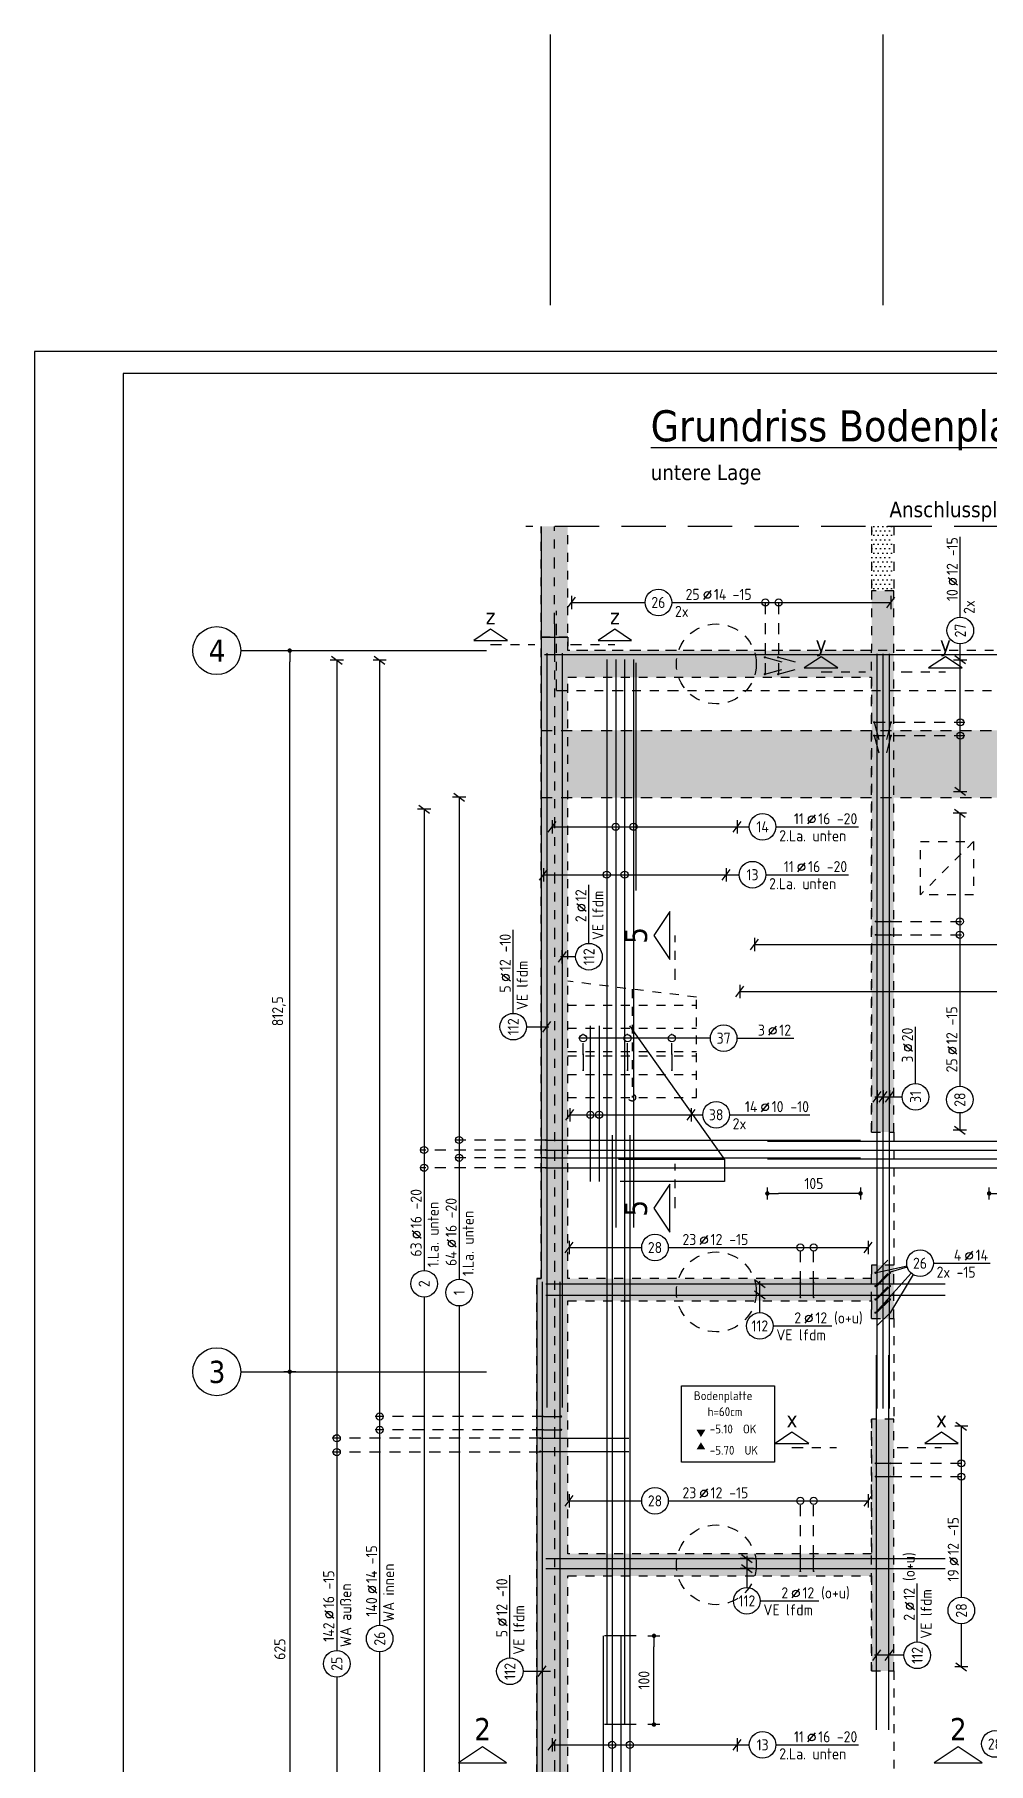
# Model space of a CAD drawing. Extents: x -59 to 99, y -34 to 56.
# Drawn here: x 0 to 10.75, y 28.64 to 48.12 of the extents above; entities that cross this region are included whole.
import ezdxf
from ezdxf.enums import TextEntityAlignment as Align

# ---------------------------------------------------------------- set-up
doc = ezdxf.new("R2010")
doc.units = 0
doc.header["$LTSCALE"] = 0.5
for name, pattern in [('AUSGEZOGEN', [1000.01, 1000, 0.01]), ('DASHDOTSMALL', [1.05, 0.5, -0.25, 0.05, -0.25]), ('DIVIDE2', [0.625, 0.25, -0.125, 0, -0.125, 0, -0.125]), ('DOT', [0.175, 0.05, -0.125]), ('GESTRICHELTX2', [1.5, 1, -0.5]), ('HIDDEN2', [0.187, 0.125, -0.062]), ('PUNKT', [0.175, 0.05, -0.125]), ('STRICHPUNKT2', [0.55, 0.25, -0.125, 0.05, -0.125]), ('VERDECKT', [0.375, 0.25, -0.125])]:
    doc.linetypes.add(name, pattern=pattern)
for name, color, linetype in [('ACHSEN', 7, 'Continuous'), ('AFB', 7, 'Continuous'), ('AFU', 7, 'Continuous'), ('BETON', 7, 'Continuous'), ('Brüstung 2.UG', 7, 'Continuous'), ('DRUEBER', 7, 'Continuous'), ('grau_dunkel', 7, 'Continuous'), ('grau_hell', 7, 'Continuous'), ('Gründungspfähle', 7, 'Continuous'), ('HILFE', 7, 'Continuous'), ('koten', 7, 'Continuous'), ('MASSE', 7, 'Continuous'), ('OBJEKT', 7, 'Continuous'), ('RAHMEN', 7, 'Continuous'), ('RND', 7, 'Continuous'), ('SCHNITTE', 7, 'Continuous'), ('SCHRAFF', 7, 'Continuous'), ('SFP_Achsen', 7, 'Continuous'), ('TEXT', 7, 'Continuous'), ('VERDECKT', 7, 'Continuous'), ('Versprung oberseitig', 7, 'Continuous')]:
    doc.layers.add(name, color=color, linetype=linetype)
doc.layers.add('NOPLOT', color=7, linetype='Continuous', plot=False)
doc.styles.add('helv', font='tahoma.ttf')
doc.styles.add('txt', font='isocp.shx')
doc.linetypes.add('AFU_50K', pattern='A,0.15,["/",Standard,S=0.2,R=0,X=-0.01,Y=-0.1],0.07,["/",Standard,S=0.2,R=0,X=-0.01,Y=-0.1],0.15', length=0.37)
doc.dimstyles.new('DOT_I', dxfattribs={"dimscale": 0.5, "dimtxt": 0.25, "dimasz": 0.25, "dimexe": 0.1, "dimexo": 0.3, "dimgap": 0.1, "dimtad": 1, "dimdec": 3, "dimzin": 3, "dimtxsty": 'txt', "dimblk": 'DOT', "dimblk1": 'DOT', "dimblk2": 'DOT', "dimsah": 1, "dimcen": 0.1, "dimse1": 1, "dimse2": 1, "dimazin": 0, "dimtfac": 1, "dimtdec": 4, "dimtix": 1, "dimtmove": 2, "dimatfit": 3, "dimfxl": 0, "dimtvp": 1, "dimtolj": 1, "dimtzin": 0, "dimarcsym": 0})

# ---------------------------------------------------------------- blocks, each defined once
blk = doc.blocks.new('okrd_o')
at = {"layer": 'koten', "color": 7, "linetype": 'Continuous'}
blk.add_solid([(-0.125, 0.202), (0.125, 0.202), (0, 0)], dxfattribs=at)
at = {"layer": 'koten', "style": 'txt'}
blk.add_attdef('OKRD', (0.25, 0.1), '', height=0.25, dxfattribs=at)
blk = doc.blocks.new('okrd_u')
at = {"layer": 'koten', "color": 7, "linetype": 'Continuous'}
blk.add_solid([(-0.125, -0.202), (0.125, -0.202), (0, 0)], dxfattribs=at)
at = {"layer": 'koten', "style": 'txt'}
blk.add_attdef('OKRD', (0.25, -0.35), '', height=0.25, dxfattribs=at)
blk = doc.blocks.new('lei_gre')
at = {"layer": 'RND', "color": 7, "linetype": 'Continuous'}
for p, q in [((-0.09, -0.12), (0.09, 0.12)), ((0, 0.15), (0, -0.15))]:
    blk.add_line(p, q, dxfattribs=at)
blk = doc.blocks.new('RND_LEI')
at = {"layer": 'RND', "color": 7, "linetype": 'Continuous'}
blk.add_line((1.022, 0.066), (1.19, 0.27), dxfattribs=at)
for centre, radius in [((0, 0), 0.3), ((1.106, 0.168), 0.075)]:
    blk.add_circle(centre, radius, dxfattribs=at)
at = {"layer": 'RND', "color": 7, "linetype": 'Continuous', "style": 'txt'}
blk.add_attdef('POSL', text='', height=0.25, dxfattribs=at).set_placement((0, 0), align=Align.MIDDLE)
blk.add_attdef('ANZ', text='', height=0.25, dxfattribs=at).set_placement((0.931, 0.057), align=Align.RIGHT)
for tag, p in [('DUM', (1.253, 0.057)), ('ABSTD', (1.674, 0.057)), ('POSTXT', (0.374, -0.327))]:
    blk.add_attdef(tag, p, '', height=0.25, dxfattribs=at)
blk = doc.blocks.new('DOT')
at = {"layer": 'MASSE', "color": 7, "linetype": 'Continuous'}
for p, q in [((0, 0), (-1, 0)), ((0, 0.54), (0, -0.54))]:
    blk.add_line(p, q, dxfattribs=at)
at = {"layer": 'MASSE', "color": 7, "linetype": 'Continuous', "const_width": 0.2}
blk.add_lwpolyline([(-0.1, 0, 1), (0.1, 0, 1)], format="xyb", close=True, dxfattribs=at)
blk = doc.blocks.new('*D27')
at = {"layer": 'Defpoints', "color": 0, "linetype": 'AUSGEZOGEN', "transparency": 16777216}
for p in [(8.26, 35.063), (8.26, 35.063), (9.31, 35.063)]:
    blk.add_point(p, dxfattribs=at)
at = {"layer": 'MASSE', "color": 0, "linetype": 'AUSGEZOGEN', "lineweight": -2, "transparency": 16777216}
blk.add_line((9.185, 35.063), (8.385, 35.063), dxfattribs=at)
at = {"layer": 'MASSE', "color": 0, "linetype": 'AUSGEZOGEN', "lineweight": -2, "transparency": 16777216, "xscale": 0.125, "yscale": 0.125, "zscale": 0.125, "rotation": 180}
blk.add_blockref('DOT', (8.26, 35.063), dxfattribs=at)
at = {"layer": 'MASSE', "color": 0, "linetype": 'AUSGEZOGEN', "lineweight": -2, "transparency": 16777216, "xscale": 0.125, "yscale": 0.125, "zscale": 0.125}
blk.add_blockref('DOT', (9.31, 35.063), dxfattribs=at)
at = {"layer": 'MASSE', "color": 0, "linetype": 'AUSGEZOGEN', "transparency": 16777216, "insert": (8.785, 35.175), "char_height": 0.125, "attachment_point": 5, "style": 'txt'}
blk.add_mtext('\\A1;105', dxfattribs=at)
blk = doc.blocks.new('*D28')
at = {"layer": 'Defpoints', "color": 0, "linetype": 'AUSGEZOGEN', "transparency": 16777216}
for p in [(10.76, 35.063), (11.81, 35.063), (11.81, 35.063)]:
    blk.add_point(p, dxfattribs=at)
at = {"layer": 'MASSE', "color": 0, "linetype": 'AUSGEZOGEN', "lineweight": -2, "transparency": 16777216}
blk.add_line((10.885, 35.063), (11.685, 35.063), dxfattribs=at)
at = {"layer": 'MASSE', "color": 0, "linetype": 'AUSGEZOGEN', "lineweight": -2, "transparency": 16777216, "xscale": 0.125, "yscale": 0.125, "zscale": 0.125, "rotation": 180}
blk.add_blockref('DOT', (10.76, 35.063), dxfattribs=at)
at = {"layer": 'MASSE', "color": 0, "linetype": 'AUSGEZOGEN', "lineweight": -2, "transparency": 16777216, "xscale": 0.125, "yscale": 0.125, "zscale": 0.125}
blk.add_blockref('DOT', (11.81, 35.063), dxfattribs=at)
at = {"layer": 'MASSE', "color": 0, "linetype": 'AUSGEZOGEN', "transparency": 16777216, "insert": (11.285, 35.175), "char_height": 0.125, "attachment_point": 5, "style": 'txt'}
blk.add_mtext('\\A1;105', dxfattribs=at)
blk = doc.blocks.new('*D31')
at = {"layer": 'Defpoints', "color": 0, "linetype": 'AUSGEZOGEN', "transparency": 16777216}
for p in [(6.982, 30.079), (6.982, 30.079), (6.982, 29.079)]:
    blk.add_point(p, dxfattribs=at)
at = {"layer": 'MASSE', "color": 0, "linetype": 'AUSGEZOGEN', "lineweight": -2, "transparency": 16777216}
blk.add_line((6.982, 29.204), (6.982, 29.954), dxfattribs=at)
at = {"layer": 'MASSE', "color": 0, "linetype": 'AUSGEZOGEN', "lineweight": -2, "transparency": 16777216, "xscale": 0.125, "yscale": 0.125, "zscale": 0.125}
for p, rotation in [((6.982, 30.079), 90), ((6.982, 29.079), 270)]:
    blk.add_blockref('DOT', p, dxfattribs=dict(at, rotation=rotation))
at = {"layer": 'MASSE', "color": 0, "linetype": 'AUSGEZOGEN', "transparency": 16777216, "insert": (6.869, 29.579), "char_height": 0.125, "attachment_point": 5, "rotation": 90, "style": 'txt'}
blk.add_mtext('\\A1;100', dxfattribs=at)
blk = doc.blocks.new('*D36')
at = {"layer": 'Defpoints', "color": 0, "linetype": 'AUSGEZOGEN', "transparency": 16777216}
for p in [(2.876, 41.179), (2.876, 41.179), (2.876, 33.054)]:
    blk.add_point(p, dxfattribs=at)
at = {"layer": 'MASSE', "color": 0, "linetype": 'AUSGEZOGEN', "lineweight": -2, "transparency": 16777216}
blk.add_line((2.876, 33.179), (2.876, 41.054), dxfattribs=at)
at = {"layer": 'MASSE', "color": 0, "linetype": 'AUSGEZOGEN', "lineweight": -2, "transparency": 16777216, "xscale": 0.125, "yscale": 0.125, "zscale": 0.125}
for p, rotation in [((2.876, 41.179), 90), ((2.876, 33.054), 270)]:
    blk.add_blockref('DOT', p, dxfattribs=dict(at, rotation=rotation))
at = {"layer": 'MASSE', "color": 0, "linetype": 'AUSGEZOGEN', "transparency": 16777216, "insert": (2.754, 37.116), "char_height": 0.125, "attachment_point": 5, "rotation": 90, "style": 'txt'}
blk.add_mtext('\\A1;812,5', dxfattribs=at)
blk = doc.blocks.new('*D37')
at = {"layer": 'Defpoints', "color": 0, "linetype": 'AUSGEZOGEN', "transparency": 16777216}
for p in [(2.876, 33.054), (2.876, 26.804), (2.876, 26.804)]:
    blk.add_point(p, dxfattribs=at)
at = {"layer": 'MASSE', "color": 0, "linetype": 'AUSGEZOGEN', "lineweight": -2, "transparency": 16777216}
blk.add_line((2.876, 32.929), (2.876, 26.929), dxfattribs=at)
at = {"layer": 'MASSE', "color": 0, "linetype": 'AUSGEZOGEN', "lineweight": -2, "transparency": 16777216, "xscale": 0.125, "yscale": 0.125, "zscale": 0.125}
for p, rotation in [((2.876, 33.054), 90), ((2.876, 26.804), 270)]:
    blk.add_blockref('DOT', p, dxfattribs=dict(at, rotation=rotation))
at = {"layer": 'MASSE', "color": 0, "linetype": 'AUSGEZOGEN', "transparency": 16777216, "insert": (2.764, 29.929), "char_height": 0.125, "attachment_point": 5, "rotation": 90, "style": 'txt'}
blk.add_mtext('\\A1;625', dxfattribs=at)
blk = doc.blocks.new('SCHN-1')
at = {"layer": 'SCHNITTE', "color": 5, "linetype": 'Continuous'}
blk.add_lwpolyline([(0.54, 0.125), (0, 0.485), (-0.54, 0.125)], close=True, dxfattribs=at)
at = {"layer": 'SCHNITTE', "color": 6, "linetype": 'Continuous', "style": 'helv'}
blk.add_attdef('SCHN-1', text='', height=0.5, dxfattribs=at).set_placement((0, 0.635), align=Align.CENTER)
blk = doc.blocks.new('SCHN-2')
at = {"layer": 'SCHNITTE', "color": 6, "linetype": 'Continuous'}
blk.add_lwpolyline([(0.378, 0.088), (0, 0.34), (-0.378, 0.088)], close=True, dxfattribs=at)
at = {"layer": 'SCHNITTE', "color": 1, "linetype": 'DASHDOTSMALL', "style": 'helv'}
blk.add_attdef('SCHN-2', text='', height=0.35, dxfattribs=at).set_placement((0, 0.45), align=Align.CENTER)
blk = doc.blocks.new('A0-19-5')
at = {"layer": 'RAHMEN'}
for p, q in [((137.9, 89.1), (0, 89.1)), ((0, 89.1), (0, 0))]:
    blk.add_line(p, q, dxfattribs=at)
at = {"layer": 'RAHMEN', "color": 5}
for p, q in [((137.4, 88.6), (2, 88.6)), ((2, 88.6), (2, 0.5))]:
    blk.add_line(p, q, dxfattribs=at)

msp = doc.modelspace()

# ---------------------------------------------------------------- hatches: boundary and pattern name
at = {"layer": 'Brüstung 2.UG', "linetype": 'DOT'}
h = msp.add_hatch(dxfattribs=at)
h.set_pattern_fill('DOTS', color=102, scale=0.8, double=1)
h.set_pattern_definition([(0, (-76.11419, 512.02772), (0.025, 0.05), [0, -0.05])])
h.paths.add_polyline_path([(9.68512, 42.57883), (9.43512, 42.57883), (9.43512, 41.85383), (9.68512, 41.85383)])
at = {"layer": 'grau_hell'}
msp.add_hatch(color=9, dxfattribs=at).paths.add_polyline_path([(20.6151, 39.52383), (20.6151, 40.27883), (5.71012, 40.27883), (5.71012, 39.52383)])
at = {"layer": 'SCHRAFF', "linetype": 'AUSGEZOGEN'}
h = msp.add_hatch(dxfattribs=at)
h.set_pattern_fill('DOTS', scale=0.05, double=1)
h.set_pattern_definition([(0, (-0.63519, 3.144444), (0.0396875, 0.079375), [0, -0.079375])])
h.paths.add_polyline_path([(9.68512, 41.85383), (9.43512, 41.85383), (9.43512, 41.17883), (6.01012, 41.17883), (6.01012, 42.57883), (5.71012, 42.57883), (5.71012, 34.10383), (5.66012, 34.10383), (5.66012, 19.92883), (20.6151, 19.92883), (20.6151, 20.22883), (18.43512, 20.22883), (18.43512, 26.67883), (18.67012, 26.67883), (18.67012, 26.92883), (18.05012, 26.92883), (18.05012, 26.67883), (18.18512, 26.67883), (18.18512, 20.22883), (12.18512, 20.22883), (12.18512, 26.67883), (16.04012, 26.67883), (16.04012, 26.92883), (11.81512, 26.92883), (11.81512, 26.67883), (11.93512, 26.67883), (11.93512, 20.22883), (6.01012, 20.22883), (6.01012, 26.67883), (9.80512, 26.67883), (9.80512, 26.92883), (9.68512, 26.92883), (9.68512, 27.67383), (9.43512, 27.67383), (9.43512, 26.92883), (6.01012, 26.92883), (6.01012, 30.75383), (9.43512, 30.75383), (9.43512, 29.68383), (9.68512, 29.68383), (9.68512, 32.51883), (9.43512, 32.51883), (9.43512, 31.00383), (6.01012, 31.00383), (6.01012, 33.85383), (9.43512, 33.85383), (9.43512, 33.65383), (9.68512, 33.65383), (9.68512, 34.25383), (9.43512, 34.25383), (9.43512, 34.10383), (6.01012, 34.10383), (6.01012, 40.87883), (9.43512, 40.87883), (9.43512, 35.75383), (9.68512, 35.75383)])

# ---------------------------------------------------------------- linework, layer by layer
at = {"layer": 'ACHSEN', "color": 140, "linetype": 'AUSGEZOGEN'}
for p, q in [((5.81012, 48.1193), (5.81012, 45.06977)), ((9.56012, 48.1193), (9.56012, 45.06977)), ((2.32451, 41.17883), (5.09296, 41.17883)), ((2.32451, 33.05383), (5.09296, 33.05383))]:
    msp.add_line(p, q, dxfattribs=at)
at = {"layer": 'AFB', "color": 1, "linetype": 'DIVIDE2'}
for p, q in [((5.86012, 41.47883), (5.86012, 42.57883)), ((5.88512, 40.72883), (5.88512, 41.62883)), ((5.86012, 41.17883), (5.86012, 20.07883)), ((5.88512, 40.72883), (20.6151, 40.72883))]:
    msp.add_line(p, q, dxfattribs=at)
at = {"layer": 'AFU', "color": 8, "linetype": 'AFU_50K'}
msp.add_line((5.71012, 41.32883), (6.01012, 41.32883), dxfattribs=at)
at = {"layer": 'AFU', "color": 1, "linetype": 'AUSGEZOGEN'}
msp.add_line((5.86012, 41.47883), (5.86012, 41.17883), dxfattribs=at)
at = {"layer": 'BETON', "color": 6, "linetype": 'AUSGEZOGEN'}
for p, q in [((5.71012, 42.57883), (5.71012, 34.10383)), ((5.71012, 34.10383), (5.66012, 34.10383)), ((5.66012, 34.10383), (5.66012, 19.92883))]:
    msp.add_line(p, q, dxfattribs=at)
at = {"layer": 'Brüstung 2.UG', "color": 102, "linetype": 'DOT'}
for p, q in [((9.43512, 42.57883), (9.43512, 41.85383)), ((9.68512, 42.57883), (9.68512, 41.85383))]:
    msp.add_line(p, q, dxfattribs=at)
at = {"layer": 'DRUEBER', "color": 7, "linetype": 'PUNKT', "lineweight": -2}
for p, q in [((6.01012, 41.17883), (6.01012, 42.57883)), ((9.68512, 41.85383), (9.43512, 41.85383)), ((9.43512, 41.85383), (9.43512, 41.17883)), ((9.68512, 35.75383), (9.68512, 41.85383)), ((9.43512, 41.17883), (6.01012, 41.17883)), ((6.01012, 34.10383), (6.01012, 40.87883)), ((6.01012, 40.87883), (9.43512, 40.87883)), ((9.43512, 40.87883), (9.43512, 35.75383)), ((9.43512, 35.75383), (9.68512, 35.75383)), ((9.43512, 34.10383), (6.01012, 34.10383)), ((9.68512, 34.25383), (9.43512, 34.25383)), ((9.43512, 34.25383), (9.43512, 34.10383)), ((9.68512, 33.65383), (9.68512, 34.25383)), ((6.01012, 31.00383), (6.01012, 33.85383)), ((6.01012, 33.85383), (9.43512, 33.85383)), ((9.43512, 33.85383), (9.43512, 33.65383)), ((9.43512, 33.65383), (9.68512, 33.65383)), ((9.68512, 32.51883), (9.43512, 32.51883)), ((9.43512, 32.51883), (9.43512, 31.00383)), ((9.68512, 29.68383), (9.68512, 32.51883)), ((9.43512, 31.00383), (6.01012, 31.00383)), ((6.01012, 26.92883), (6.01012, 30.75383)), ((6.01012, 30.75383), (9.43512, 30.75383)), ((9.43512, 30.75383), (9.43512, 29.68383)), ((9.43512, 29.68383), (9.68512, 29.68383))]:
    msp.add_line(p, q, dxfattribs=at)
at = {"layer": 'DRUEBER', "color": 7, "linetype": 'PUNKT'}
for p, q in [((7.46012, 37.27478), (6.01012, 37.45383)), ((6.73512, 37.36431), (6.73512, 36.14383)), ((7.46012, 36.14383), (7.46012, 37.27478)), ((6.01012, 37.18383), (7.46012, 37.18383)), ((6.01012, 36.92383), (7.46012, 36.92383)), ((6.01012, 36.66383), (7.46012, 36.66383)), ((6.01012, 36.61431), (7.46012, 36.61431)), ((6.01012, 36.40383), (7.46012, 36.40383)), ((6.01012, 36.14383), (7.46012, 36.14383))]:
    msp.add_line(p, q, dxfattribs=at)
at = {"layer": 'DRUEBER', "color": 7, "linetype": 'PUNKT', "lineweight": -2}
msp.add_lwpolyline([(20.6151, 19.92883), (5.66012, 19.92883), (5.66012, 34.10383), (5.71012, 34.10383), (5.71012, 42.57883)], dxfattribs=at)
at = {"layer": 'DRUEBER', "color": 7, "linetype": 'PUNKT'}
msp.add_circle((6.73512, 36.14383), 0.04, dxfattribs=at)
at = {"layer": 'grau_dunkel', "color": 171, "linetype": 'DOT'}
msp.add_line((10.58512, 39.02883), (9.98512, 38.42883), dxfattribs=at)
at = {"layer": 'Gründungspfähle', "color": 171, "linetype": 'VERDECKT'}
for centre in [(7.68512, 41.02883), (7.68512, 33.95383), (7.68512, 30.87883)]:
    msp.add_circle(centre, 0.45, dxfattribs=at)
at = {"layer": 'HILFE', "color": 102, "linetype": 'GESTRICHELTX2'}
msp.add_line((20.6151, 42.57883), (5.53823, 42.57883), dxfattribs=at)
at = {"layer": 'NOPLOT', "color": 191, "linetype": 'AUSGEZOGEN'}
for p, q in [((7.77808, 35.44598), (6.58376, 35.44598)), ((7.77808, 35.19598), (6.60236, 35.19598)), ((6.78041, 30.07883), (6.42374, 30.07883)), ((6.78041, 29.07883), (6.42374, 29.07883))]:
    msp.add_line(p, q, dxfattribs=at)
at = {"layer": 'NOPLOT', "color": 191, "linetype": 'Continuous'}
for points in [[(6.78041, 38.47528), (6.78041, 41.04173)], [(6.70482, 36.95284), (7.77808, 35.44598), (7.77808, 35.19598)]]:
    msp.add_lwpolyline(points, dxfattribs=at)
at = {"layer": 'OBJEKT', "color": 7, "linetype": 'DOT'}
msp.add_lwpolyline([(9.98512, 39.02883), (10.58512, 39.02883), (10.58512, 38.42883), (9.98512, 38.42883)], close=True, dxfattribs=at)
at = {"layer": 'OBJEKT', "color": 1, "linetype": 'AUSGEZOGEN'}
msp.add_lwpolyline([(7.29184, 32.89707), (8.3413, 32.89707), (8.3413, 32.03693), (7.29184, 32.03693)], close=True, dxfattribs=at)
at = {"layer": 'RND', "color": 7, "linetype": 'AUSGEZOGEN'}
for p, q in [((10.43487, 41.55542), (10.43487, 42.46167)), ((6.0526, 41.72154), (6.88171, 41.72154)), ((7.18171, 41.72154), (9.65283, 41.72154)), ((10.43487, 41.07504), (10.43487, 41.25542)), ((3.40616, 41.06968), (3.40616, 29.9145)), ((3.88989, 41.07243), (3.88989, 30.19777)), ((10.43487, 39.59068), (10.43487, 41.07504)), ((4.39134, 39.39386), (4.39134, 34.19576)), ((4.78603, 39.52784), (4.78603, 34.09559)), ((10.42927, 39.34683), (10.42927, 36.26986)), ((5.83583, 39.19405), (7.91976, 39.19405)), ((7.91976, 39.19405), (8.05674, 39.19405)), ((8.35674, 39.19405), (9.28799, 39.19405)), ((5.73696, 38.65429), (7.79644, 38.65429)), ((7.79644, 38.65429), (7.94271, 38.65429)), ((8.24271, 38.65429), (9.17396, 38.65429)), ((6.24933, 37.88029), (6.24933, 38.54029)), ((5.39595, 37.09195), (5.39595, 38.03277)), ((8.11671, 37.86647), (14.44642, 37.86647)), ((7.94875, 37.33805), (14.46653, 37.33805)), ((9.92944, 36.30093), (9.92944, 36.94093)), ((7.91749, 36.81219), (8.55749, 36.81219)), ((6.03195, 35.94989), (7.40235, 35.94989)), ((7.40235, 35.94989), (7.53247, 35.94989)), ((7.83247, 35.94989), (8.73872, 35.94989)), ((10.42927, 35.96986), (10.42927, 35.77737)), ((6.02614, 34.45359), (6.84349, 34.45359)), ((7.14349, 34.45359), (9.39721, 34.45359)), ((10.13102, 34.27684), (10.77102, 34.27684)), ((4.39134, 33.89576), (4.39134, 26.94374)), ((4.78603, 33.79559), (4.78603, 27.06823)), ((8.32526, 33.57023), (8.98526, 33.57023)), ((10.44641, 32.44127), (10.44641, 30.5151)), ((6.02614, 31.59985), (6.84349, 31.59985)), ((7.14349, 31.59985), (9.39721, 31.59985)), ((5.35838, 29.82938), (5.35838, 30.76279)), ((9.94982, 30.00971), (9.94982, 30.66971)), ((8.17922, 30.47237), (8.83922, 30.47237)), ((10.44641, 30.2151), (10.44641, 29.73104)), ((3.88989, 29.89777), (3.88989, 20.18287)), ((3.40616, 29.6145), (3.40616, 19.9906)), ((5.83583, 28.8508), (7.91976, 28.8508)), ((7.91976, 28.8508), (8.05674, 28.8508)), ((8.35674, 28.8508), (9.28799, 28.8508))]:
    msp.add_line(p, q, dxfattribs=at)
at = {"layer": 'RND', "color": 102, "linetype": 'VERDECKT'}
for p, q in [((8.23784, 40.91383), (8.23784, 41.77154)), ((8.38784, 40.91383), (8.38784, 41.77154)), ((9.46395, 40.37096), (10.48487, 40.37096)), ((9.46395, 40.22096), (10.48487, 40.22096)), ((9.64956, 38.12717), (10.47927, 38.12717)), ((9.64956, 37.97717), (10.47927, 37.97717)), ((6.18385, 36.63078), (6.18385, 36.86219)), ((6.68385, 36.63078), (6.68385, 36.86219)), ((7.18385, 36.63078), (7.18385, 36.86219)), ((5.76012, 35.66476), (4.73603, 35.66476)), ((5.76012, 35.5525), (4.34134, 35.5525)), ((5.76012, 35.46476), (4.73603, 35.46476)), ((5.76012, 35.3525), (4.34134, 35.3525)), ((8.63181, 34.06249), (8.63181, 34.50359)), ((8.78181, 34.06249), (8.78181, 34.50359)), ((5.73512, 32.55041), (3.83989, 32.55041)), ((5.73512, 32.40041), (3.83989, 32.40041)), ((5.69913, 32.30497), (3.35616, 32.30497)), ((5.69913, 32.14872), (3.35616, 32.14872)), ((9.64956, 32.02275), (10.49641, 32.02275)), ((9.64956, 31.87275), (10.49641, 31.87275)), ((8.63181, 30.97705), (8.63181, 31.64985)), ((8.78181, 30.97705), (8.78181, 31.64985))]:
    msp.add_line(p, q, dxfattribs=at)
at = {"layer": 'RND', "color": 102, "linetype": 'AUSGEZOGEN'}
for p, q in [((6.09933, 37.73029), (5.92801, 37.73029)), ((5.54595, 36.94195), (5.79719, 36.94195)), ((7.61749, 36.81219), (6.12992, 36.81219)), ((9.4716, 36.15093), (9.77944, 36.15093)), ((9.83447, 34.24485), (9.47303, 34.16593)), ((9.88079, 34.16524), (9.4746, 33.71292)), ((9.83724, 34.23407), (9.64497, 34.17687)), ((9.9036, 34.14837), (9.64965, 33.72698)), ((8.17526, 33.72023), (8.17526, 34.07413)), ((8.02922, 30.97985), (8.02922, 30.62237)), ((9.79982, 29.85971), (9.4683, 29.85971)), ((5.50838, 29.67938), (5.81469, 29.67938))]:
    msp.add_line(p, q, dxfattribs=at)
at = {"layer": 'RND', "color": 1, "linetype": 'AUSGEZOGEN'}
for points in [[(19.74967, 41.13044), (5.74967, 41.13044)], [(5.77362, 41.14961), (5.77362, 32.64961)], [(5.94648, 41.14961), (5.94648, 32.64961)], [(8.23159, 41.10357), (8.42477, 41.05181)], [(8.38159, 41.10357), (8.57477, 41.05181)], [(9.49793, 32.64158), (9.49793, 41.14158)], [(9.56703, 32.64158), (9.56703, 41.14158)], [(9.63612, 32.64158), (9.63612, 41.14158)], [(6.45037, 41.07883), (6.45037, 29.07883)], [(6.55037, 41.07883), (6.55037, 34.67883)], [(6.65037, 41.07883), (6.65037, 29.07883)], [(6.75037, 41.07883), (6.75037, 34.67883)], [(8.23159, 40.91383), (8.42477, 40.9656)], [(8.38159, 40.91383), (8.57477, 40.9656)], [(9.46395, 40.37096), (9.51572, 40.17777)], [(9.65369, 40.37096), (9.60193, 40.17777)], [(9.46395, 40.22096), (9.51572, 40.02777)], [(9.65369, 40.22096), (9.60193, 40.02777)], [(9.47955, 38.12717), (9.64956, 38.12717)], [(9.47955, 37.97717), (9.64956, 37.97717)], [(6.26425, 36.95284), (6.26425, 35.44598), (6.26425, 35.19598)], [(6.36425, 36.95284), (6.36425, 35.44598), (6.36425, 35.19598)], [(6.18385, 36.63078), (6.18385, 36.45078)], [(6.68385, 36.63078), (6.68385, 36.45078)], [(7.18385, 36.63078), (7.18385, 36.45078)], [(5.76012, 35.66476), (9.31012, 35.66476)], [(6.50979, 35.71883), (6.50979, 23.71883)], [(6.70979, 35.71883), (6.70979, 23.71883)], [(8.26012, 35.6525), (19.46012, 35.6525)], [(5.76012, 35.5525), (11.81012, 35.5525)], [(5.76012, 35.46476), (9.31012, 35.46476)], [(8.26012, 35.4525), (19.46012, 35.4525)], [(5.76012, 35.3525), (11.81012, 35.3525)], [(9.4774, 34.1692), (9.61882, 34.31062)], [(9.4774, 34.0192), (9.61882, 34.16062)], [(9.64285, 34.1692), (9.50143, 34.02778)], [(5.72232, 34.06762), (5.72232, 20.00669)], [(5.76278, 34.04526), (10.26278, 34.04526)], [(5.76278, 33.9179), (10.26278, 33.9179)], [(5.92236, 34.06762), (5.92236, 20.00669)], [(8.63181, 33.89247), (8.63181, 34.06249)], [(8.78181, 33.89247), (8.78181, 34.06249)], [(9.4774, 33.8692), (9.61882, 34.01062)], [(9.64285, 34.0192), (9.50143, 33.87778)], [(9.4774, 33.7192), (9.61882, 33.86062)], [(9.64285, 33.8692), (9.50143, 33.72778)], [(9.64285, 33.7192), (9.50143, 33.57778)], [(9.48986, 29.01916), (9.48986, 33.24087)], [(9.62805, 29.01916), (9.62805, 33.24087)], [(5.73512, 32.55041), (5.93512, 32.55041)], [(5.73512, 32.40041), (5.93512, 32.40041)], [(5.69913, 32.30497), (6.69913, 32.30497)], [(5.69913, 32.15497), (6.69913, 32.15497)], [(9.47955, 32.02275), (9.64956, 32.02275)], [(9.47955, 31.87275), (9.64956, 31.87275)], [(8.63181, 30.80704), (8.63181, 30.97705)], [(8.78181, 30.80704), (8.78181, 30.97705)], [(5.76278, 30.94972), (10.26278, 30.94972)], [(5.76278, 30.83695), (10.26278, 30.83695)], [(6.40979, 30.07883), (6.40979, 23.67883)], [(6.60979, 30.07883), (6.60979, 23.67883)]]:
    msp.add_lwpolyline(points, dxfattribs=at)
at = {"layer": 'RND', "color": 7, "linetype": 'AUSGEZOGEN'}
for points, const_width in [([(8.22534, 41.10357, 1), (8.23784, 41.10357, 1)], 0.0125), ([(8.37534, 41.10357, 1), (8.38784, 41.10357, 1)], 0.0125), ([(8.22534, 40.91383, 1), (8.23784, 40.91383, 1)], 0.0125), ([(8.37534, 40.91383, 1), (8.38784, 40.91383, 1)], 0.0125), ([(9.46395, 40.37721, 1), (9.46395, 40.36471, 1)], 0.0125), ([(9.65369, 40.37721, 1), (9.65369, 40.36471, 1)], 0.0125), ([(9.46395, 40.22721, 1), (9.46395, 40.21471, 1)], 0.0125), ([(9.65369, 40.22721, 1), (9.65369, 40.21471, 1)], 0.0125), ([(9.47455, 38.12717, 1), (9.48455, 38.12717, 1)], 0.01), ([(9.47455, 37.97717, 1), (9.48455, 37.97717, 1)], 0.01), ([(9.64456, 38.12717, 1), (9.65456, 38.12717, 1)], 0.01), ([(9.64456, 37.97717, 1), (9.65456, 37.97717, 1)], 0.01), ([(6.17885, 36.63078, 1), (6.18885, 36.63078, 1)], 0.01), ([(6.67885, 36.63078, 1), (6.68885, 36.63078, 1)], 0.01), ([(7.17885, 36.63078, 1), (7.18885, 36.63078, 1)], 0.01), ([(6.17885, 36.45078, 1), (6.18885, 36.45078, 1)], 0.01), ([(6.67885, 36.45078, 1), (6.68885, 36.45078, 1)], 0.01), ([(7.17885, 36.45078, 1), (7.18885, 36.45078, 1)], 0.01), ([(5.75512, 35.66476, 1), (5.76512, 35.66476, 1)], 0.01), ([(5.75512, 35.5525, 1), (5.76512, 35.5525, 1)], 0.01), ([(5.75512, 35.46476, 1), (5.76512, 35.46476, 1)], 0.01), ([(5.75512, 35.3525, 1), (5.76512, 35.3525, 1)], 0.01), ([(9.4774, 34.16295, 1), (9.4774, 34.17545, 1)], 0.0125), ([(9.64285, 34.16295, -1), (9.64285, 34.17545, -1)], 0.0125), ([(8.63181, 34.05749, 1), (8.63181, 34.06749, 1)], 0.01), ([(8.63181, 33.88747, 1), (8.63181, 33.89747, 1)], 0.01), ([(8.78181, 34.05749, 1), (8.78181, 34.06749, 1)], 0.01), ([(8.78181, 33.88747, 1), (8.78181, 33.89747, 1)], 0.01), ([(9.4774, 34.01295, 1), (9.4774, 34.02545, 1)], 0.0125), ([(9.64285, 34.01295, -1), (9.64285, 34.02545, -1)], 0.0125), ([(9.4774, 33.86295, 1), (9.4774, 33.87545, 1)], 0.0125), ([(9.4774, 33.71295, 1), (9.4774, 33.72545, 1)], 0.0125), ([(9.64285, 33.86295, -1), (9.64285, 33.87545, -1)], 0.0125), ([(9.64285, 33.71295, -1), (9.64285, 33.72545, -1)], 0.0125), ([(5.93512, 32.55666, 1), (5.93512, 32.54416, 1)], 0.0125), ([(5.93512, 32.40666, 1), (5.93512, 32.39416, 1)], 0.0125), ([(5.69913, 32.31122, 1), (5.69913, 32.29872, 1)], 0.0125), ([(5.69913, 32.16122, 1), (5.69913, 32.14872, 1)], 0.0125), ([(9.47455, 32.02275, 1), (9.48455, 32.02275, 1)], 0.01), ([(9.64456, 32.02275, 1), (9.65456, 32.02275, 1)], 0.01), ([(9.47455, 31.87275, 1), (9.48455, 31.87275, 1)], 0.01), ([(9.64456, 31.87275, 1), (9.65456, 31.87275, 1)], 0.01), ([(8.63181, 30.97205, 1), (8.63181, 30.98205, 1)], 0.01), ([(8.78181, 30.97205, 1), (8.78181, 30.98205, 1)], 0.01), ([(8.63181, 30.80204, 1), (8.63181, 30.81204, 1)], 0.01), ([(8.78181, 30.80204, 1), (8.78181, 30.81204, 1)], 0.01)]:
    msp.add_lwpolyline(points, format="xyb", close=True, dxfattribs=dict(at, const_width=const_width))
for centre in [(8.23784, 41.72154), (8.38784, 41.72154), (10.43487, 40.37096), (10.43487, 40.22096), (6.55037, 39.19405), (6.75037, 39.19405), (6.45037, 38.65429), (6.65037, 38.65429), (10.42927, 38.12717), (10.42927, 37.97717), (6.18385, 36.81219), (6.68385, 36.81219), (7.18385, 36.81219), (6.26425, 35.94989), (6.36425, 35.94989), (4.78603, 35.66476), (4.39134, 35.5525), (4.78603, 35.46476), (4.39134, 35.3525), (8.63181, 34.45359), (8.78181, 34.45359), (3.88989, 32.55041), (3.40616, 32.30497), (3.88989, 32.40041), (3.40616, 32.14872), (10.44641, 32.02275), (10.44641, 31.87275), (8.63181, 31.59985), (8.78181, 31.59985), (6.50979, 28.8508), (6.70979, 28.8508)]:
    msp.add_circle(centre, 0.04, dxfattribs=at)
at = {"layer": 'SCHNITTE', "color": 6, "linetype": 'STRICHPUNKT2'}
for p, q in [((5.1401, 41.249), (5.6401, 41.249)), ((6.04116, 41.249), (6.54116, 41.249)), ((8.86579, 40.93931), (9.36579, 40.93931)), ((9.76684, 40.93931), (10.26684, 40.93931)), ((8.53778, 32.20183), (9.03778, 32.20183)), ((9.72262, 32.20183), (10.22262, 32.20183))]:
    msp.add_line(p, q, dxfattribs=at)
at = {"layer": 'SCHNITTE', "color": 5, "linetype": 'STRICHPUNKT2'}
for p, q in [((7.2215, 37.46989), (7.2215, 37.96989)), ((7.2215, 34.89669), (7.2215, 35.39669))]:
    msp.add_line(p, q, dxfattribs=at)
at = {"layer": 'SFP_Achsen', "color": 7, "linetype": 'AUSGEZOGEN'}
for centre in [(2.05403, 41.17883), (2.05403, 33.05383)]:
    msp.add_circle(centre, 0.27048, dxfattribs=at)
at = {"layer": 'VERDECKT', "color": 7, "linetype": 'VERDECKT'}
for p, q in [((5.71012, 40.27883), (20.6151, 40.27883)), ((5.71012, 39.52383), (20.6151, 39.52383))]:
    msp.add_line(p, q, dxfattribs=at)
at = {"layer": 'Versprung oberseitig', "color": 1, "linetype": 'HIDDEN2'}
for p, q in [((6.01012, 41.32883), (5.71012, 41.32883)), ((6.01012, 41.32883), (6.01012, 41.17883)), ((19.41012, 41.17883), (6.01012, 41.17883)), ((9.43512, 35.75383), (9.43512, 41.17883)), ((9.43512, 35.75383), (9.68512, 35.75383)), ((9.68512, 35.75383), (9.68512, 34.25383)), ((9.43512, 33.65383), (9.43512, 34.25383)), ((9.68512, 34.25383), (9.43512, 34.25383)), ((9.43512, 33.65383), (9.68512, 33.65383)), ((9.68512, 33.65383), (9.68512, 32.51883)), ((9.43512, 29.68383), (9.43512, 32.51883)), ((9.68512, 32.51883), (9.43512, 32.51883)), ((9.43512, 29.68383), (9.68512, 29.68383)), ((9.68512, 29.68383), (9.68512, 27.67383))]:
    msp.add_line(p, q, dxfattribs=at)

# ---------------------------------------------------------------- block references
at = {"layer": 'koten', "color": 6, "linetype": 'AUSGEZOGEN', "xscale": 0.4, "yscale": 0.4, "zscale": 0.4}
for name, p, values in [('okrd_o', (7.51122, 32.31931), {'OKRD': '-5.10  OK'}), ('okrd_u', (7.51122, 32.25931), {'OKRD': '-5.70  UK'})]:
    msp.add_blockref(name, p, dxfattribs=at).add_auto_attribs(values)
at = {"layer": 'RAHMEN', "color": 1, "linetype": 'AUSGEZOGEN', "xscale": 0.5, "yscale": 0.5, "zscale": 0.5}
msp.add_blockref('A0-19-5', (0, 0), dxfattribs=at)
at = {"layer": 'RND', "color": 7, "linetype": 'AUSGEZOGEN', "xscale": 0.5, "yscale": 0.5, "zscale": 0.5, "rotation": 90}
for p, values in [((10.43487, 41.40542), {'POSL': '27', 'DUM': '12', 'ANZ': '10', 'ABSTD': '-15', 'POSTXT': '2x'}), ((6.24933, 37.73029), {'POSL': '112', 'DUM': '12', 'ANZ': '2', 'POSTXT': 'VE lfdm'}), ((5.39595, 36.94195), {'POSL': '112', 'DUM': '12', 'ANZ': '5', 'ABSTD': '-10', 'POSTXT': 'VE lfdm'}), ((10.42927, 36.11986), {'POSL': '28', 'DUM': '12', 'ANZ': '25', 'ABSTD': '-15'}), ((9.92944, 36.15093), {'POSL': '31', 'DUM': '20', 'ANZ': '3'}), ((4.39134, 34.04576), {'POSL': '2', 'DUM': '16', 'ANZ': '63', 'ABSTD': '-20', 'POSTXT': '1.La. unten'}), ((4.78603, 33.94559), {'POSL': '1', 'DUM': '16', 'ANZ': '64', 'ABSTD': '-20', 'POSTXT': '1.La. unten'}), ((10.44641, 30.3651), {'POSL': '28', 'DUM': '12', 'ANZ': '19', 'ABSTD': '-15'}), ((3.88989, 30.04777), {'POSL': '26', 'DUM': '14', 'ANZ': '140', 'ABSTD': '-15', 'POSTXT': 'WA innen'}), ((9.94982, 29.85971), {'POSL': '112', 'DUM': '12', 'ANZ': '2', 'ABSTD': '(o+u)', 'POSTXT': 'VE lfdm'}), ((3.40616, 29.7645), {'POSL': '25', 'DUM': '16', 'ANZ': '142', 'ABSTD': '-15', 'POSTXT': 'WA außen'}), ((5.35838, 29.67938), {'POSL': '112', 'DUM': '12', 'ANZ': '5', 'ABSTD': '-10', 'POSTXT': 'VE lfdm'})]:
    msp.add_blockref('RND_LEI', p, dxfattribs=at).add_auto_attribs(values)
at = {"layer": 'RND', "color": 7, "linetype": 'AUSGEZOGEN', "xscale": 0.5, "yscale": 0.5, "zscale": 0.5}
for p in [(6.0526, 41.72154), (9.65283, 41.72154), (5.83583, 39.19405), (7.91976, 39.19405), (5.73696, 38.65429), (7.79644, 38.65429), (8.11671, 37.86647), (7.94875, 37.33805), (6.03195, 35.94989), (7.40235, 35.94989), (6.02614, 34.45359), (9.39721, 34.45359), (6.02614, 31.59985), (9.39721, 31.59985), (5.83583, 28.8508), (7.91976, 28.8508)]:
    msp.add_blockref('lei_gre', p, dxfattribs=at)
for p, values in [((7.03171, 41.72154), {'POSL': '26', 'DUM': '14', 'ANZ': '25', 'ABSTD': '-15', 'POSTXT': '2x'}), ((8.20674, 39.19405), {'POSL': '14', 'DUM': '16', 'ANZ': '11', 'ABSTD': '-20', 'POSTXT': '2.La. unten'}), ((8.09271, 38.65429), {'POSL': '13', 'DUM': '16', 'ANZ': '11', 'ABSTD': '-20', 'POSTXT': '2.La. unten'}), ((7.76749, 36.81219), {'POSL': '37', 'DUM': '12', 'ANZ': '3'}), ((7.68247, 35.94989), {'POSL': '38', 'DUM': '10', 'ANZ': '14', 'ABSTD': '-10', 'POSTXT': '2x'}), ((6.99349, 34.45359), {'POSL': '28', 'DUM': '12', 'ANZ': '23', 'ABSTD': '-15'}), ((9.98102, 34.27684), {'POSL': '26', 'DUM': '14', 'ANZ': '4', 'POSTXT': '2x -15'}), ((8.17526, 33.57023), {'POSL': '112', 'DUM': '12', 'ANZ': '2', 'ABSTD': '(o+u)', 'POSTXT': 'VE lfdm'}), ((6.99349, 31.59985), {'POSL': '28', 'DUM': '12', 'ANZ': '23', 'ABSTD': '-15'}), ((8.02922, 30.47237), {'POSL': '112', 'DUM': '12', 'ANZ': '2', 'ABSTD': '(o+u)', 'POSTXT': 'VE lfdm'}), ((8.20674, 28.8508), {'POSL': '13', 'DUM': '16', 'ANZ': '11', 'ABSTD': '-20', 'POSTXT': '2.La. unten'}), ((10.82566, 28.86066), {'POSL': '28', 'DUM': '12', 'ANZ': '5', 'ABSTD': '-15'})]:
    msp.add_blockref('RND_LEI', p, dxfattribs=at).add_auto_attribs(values)
for p, rotation in [((3.40616, 41.06968), 270), ((3.88989, 41.07243), 270), ((10.43487, 41.07504), 90), ((4.78603, 39.52784), 270), ((10.43487, 39.59068), 90), ((4.39134, 39.39386), 270), ((10.42927, 39.34683), 270), ((10.42927, 35.77737), 270), ((10.44641, 32.44127), 270), ((10.44641, 29.73104), 270)]:
    msp.add_blockref('lei_gre', p, dxfattribs=dict(at, rotation=rotation))
at = {"layer": 'RND', "color": 102, "linetype": 'AUSGEZOGEN', "xscale": 0.5, "yscale": 0.5, "zscale": 0.5}
for p, rotation in [((5.94648, 37.73029), 180), ((8.17526, 34.04526), 90), ((8.17526, 33.9179), 90), ((8.02922, 30.94972), 270), ((8.02922, 30.83695), 270), ((9.48986, 29.85971), 180), ((9.62805, 29.85971), 180)]:
    msp.add_blockref('lei_gre', p, dxfattribs=dict(at, rotation=rotation))
for p in [(5.77362, 36.94195), (9.49793, 36.15093), (9.56703, 36.15093), (9.63612, 36.15093), (5.72232, 29.67938)]:
    msp.add_blockref('lei_gre', p, dxfattribs=at)
at = {"layer": 'SCHNITTE', "color": 6, "linetype": 'STRICHPUNKT2', "xscale": 0.5, "yscale": 0.5, "zscale": 0.5}
for p, values in [((5.1401, 41.249), {'SCHN-2': 'z'}), ((6.54116, 41.249), {'SCHN-2': 'z'}), ((8.86579, 40.93931), {'SCHN-2': 'y'}), ((10.26684, 40.93931), {'SCHN-2': 'y'}), ((8.53778, 32.20183), {'SCHN-2': 'x'}), ((10.22262, 32.20183), {'SCHN-2': 'x'})]:
    msp.add_blockref('SCHN-2', p, dxfattribs=at).add_auto_attribs(values)
at = {"layer": 'SCHNITTE', "color": 5, "linetype": 'STRICHPUNKT2', "xscale": 0.5, "yscale": 0.5, "zscale": 0.5, "rotation": 90}
for p in [(7.2215, 37.96989), (7.2215, 34.89669)]:
    msp.add_blockref('SCHN-1', p, dxfattribs=at).add_auto_attribs({'SCHN-1': '5'})
at = {"layer": 'SCHNITTE', "color": 5, "linetype": 'STRICHPUNKT2', "xscale": 0.5, "yscale": 0.5, "zscale": 0.5}
for p in [(5.05002, 28.58556), (10.41216, 28.58556)]:
    msp.add_blockref('SCHN-1', p, dxfattribs=at).add_auto_attribs({'SCHN-1': '2'})

# ---------------------------------------------------------------- texts
at = {"layer": 'SFP_Achsen', "color": 6, "linetype": 'AUSGEZOGEN', "style": 'helv'}
for s, p in [('4', (1.96342, 41.05263)), ('3', (1.96342, 32.92763))]:
    msp.add_text(s, height=0.25, dxfattribs=at).set_placement(p)
at = {"layer": 'TEXT', "color": 5, "linetype": 'AUSGEZOGEN', "style": 'helv'}
msp.add_text('%%UGrundriss Bodenplatte', height=0.35, dxfattribs=at).set_placement((6.94512, 43.53674))
at = {"layer": 'TEXT', "color": 1, "linetype": 'AUSGEZOGEN'}
for s, height, style, p in [('untere Lage', 0.175, 'helv', (6.94512, 43.09924)), ('Anschlussplan Nr. P5_15085-02_T_08_444_BW_EUB', 0.175, 'helv', (9.63643, 42.68178)), ('Bodenplatte', 0.1, 'txt', (7.43223, 32.73452)), ('h=60cm', 0.1, 'txt', (7.58685, 32.55421))]:
    msp.add_text(s, height=height, dxfattribs=dict(at, style=style)).set_placement(p)

# ---------------------------------------------------------------- dimensions: what is measured, and where the dimension line sits
at = {"layer": 'MASSE', "color": 7, "linetype": 'AUSGEZOGEN'}
for base, p1, p2, override, picture, middle in [((2.87629, 41.17883), (2.87629, 33.05383), (2.87629, 41.17883), {"dimdec": 1, "dimlfac": 100}, '*D36', (2.75441, 37.11633)), ((2.87629, 26.80383), (2.87629, 33.05383), (2.87629, 26.80383), {"dimdec": 0, "dimlfac": 100}, '*D37', (2.76378, 29.92883)), ((6.98162, 30.07883), (6.98162, 29.07883), (6.98162, 30.07883), {"dimdec": 0, "dimlfac": 100}, '*D31', (6.86912, 29.57883))]:
    dim = msp.add_linear_dim(base=base, p1=p1, p2=p2, angle=90, dimstyle='DOT_I', override=override, dxfattribs=at)
    dim.commit()
    dim.dimension.update_dxf_attribs({"geometry": picture, "text_midpoint": middle})
for base, p1, p2, picture, middle in [((8.26012, 35.06261), (9.31012, 35.06261), (8.26012, 35.06261), '*D27', (8.78512, 35.17511)), ((11.81012, 35.06261), (10.76012, 35.06261), (11.81012, 35.06261), '*D28', (11.28512, 35.17511))]:
    dim = msp.add_linear_dim(base=base, p1=p1, p2=p2, dimstyle='DOT_I', override={"dimdec": 0, "dimlfac": 100}, dxfattribs=at)
    dim.commit()
    dim.dimension.update_dxf_attribs({"geometry": picture, "text_midpoint": middle})

doc.saveas('drawing.dxf')
